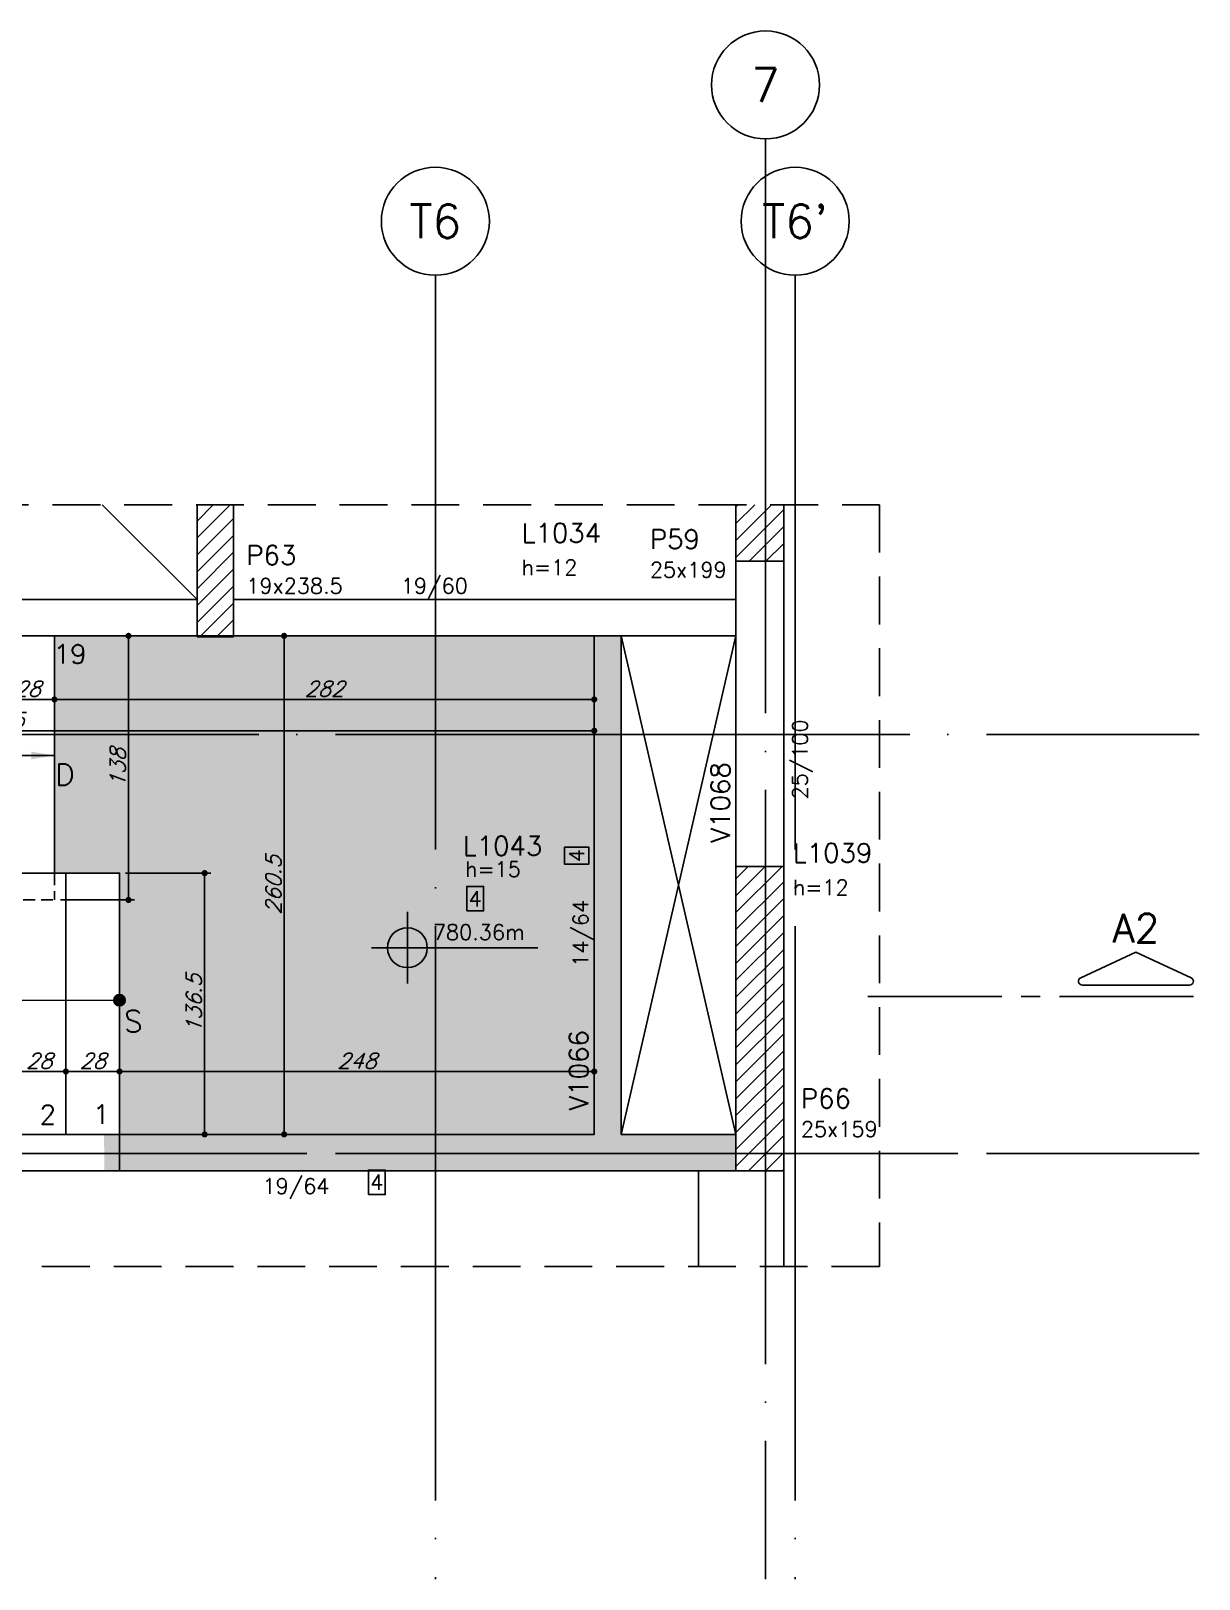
# Model space of a CAD drawing. Extents: x 0 to 6870, y 0 to 4205.
# Drawn here: x 4571 to 5181, y 894 to 1703 of the extents above; entities that cross this region are included whole.
import ezdxf
from ezdxf.enums import TextEntityAlignment as Align

# ---------------------------------------------------------------- set-up
doc = ezdxf.new("R2010")
doc.units = 0
doc.header["$LTSCALE"] = 50
doc.header["$MEASUREMENT"] = 0
doc.linetypes.add('DASHED', pattern=[0.75, 0.5, -0.25])
doc.linetypes.add('EIXO', pattern=[6.8, 6, -0.4, 0, -0.4])
doc.layers.get('0').update_dxf_attribs({"linetype": 'CONTINUOUS'})
doc.layers.get('DEFPOINTS').update_dxf_attribs({"linetype": 'CONTINUOUS'})
for name, color, linetype in [('242', 3, 'CONTINUOUS'), ('F-AUX', 2, 'CONTINUOUS'), ('F-AUX-RED', 1, 'CONTINUOUS'), ('F-CORTE-INDICAÇÃO', 4, 'CONTINUOUS'), ('F-COTAS', 106, 'CONTINUOUS'), ('F-EIXO', 12, 'EIXO'), ('F-ESC NUM', 2, 'CONTINUOUS'), ('F-ESC-PROJ', 1, 'CONTINUOUS'), ('F-ESCADAS', 2, 'CONTINUOUS'), ('F-LAJES', 3, 'CONTINUOUS'), ('F-LAJES-DIM', 2, 'CONTINUOUS'), ('F-LAJES-NOME', 4, 'CONTINUOUS'), ('F-NÍVEL-PLANTA', 2, 'CONTINUOUS'), ('F-PILARES-DIM', 172, 'CONTINUOUS'), ('F-PILARES-HACH', 174, 'CONTINUOUS'), ('F-PILARES-NOME', 170, 'CONTINUOUS'), ('F-PILARES-S', 170, 'CONTINUOUS'), ('F-TEXTO', 6, 'CONTINUOUS'), ('F-TEXTO-YELLOW', 2, 'CONTINUOUS'), ('F-VIGAS', 3, 'CONTINUOUS'), ('F-VIGAS-DIM', 2, 'CONTINUOUS'), ('F-VIGAS-NOME', 4, 'CONTINUOUS'), ('F-VÃO', 1, 'CONTINUOUS')]:
    doc.layers.add(name, color=color, linetype=linetype)
doc.layers.add('F-DESNIVEL-3', color=7, linetype='CONTINUOUS', true_color=0xd5c7ff)
doc.styles.add('5385-ARQ-PB-BAS-PLA-TER-TORRE-A-106-TXT$0$R60-75', font='romans.shx', dxfattribs={"height": 0.1125})
doc.styles.add('CP-TEXT-INCL', font='romans.shx', dxfattribs={"oblique": 20})
doc.styles.add('MCP', font='romans.shx')
doc.styles.add('ROMANS', font='romans.shx')
doc.dimstyles.new('CP-COTAS-50', dxfattribs={"dimscale": 0.64, "dimtxt": 12.5, "dimasz": 5, "dimexe": 5, "dimexo": 5, "dimgap": 2.5, "dimtad": 1, "dimdec": 1, "dimdsep": 46, "dimtxsty": 'CP-TEXT-INCL', "dimblk1": 'DOT', "dimblk2": 'DOT', "dimsah": 1, "dimcen": 9, "dimclrd": 256, "dimclre": 256, "dimclrt": 256, "dimadec": 0, "dimazin": 0, "dimtfac": 1, "dimtdec": 1, "dimtmove": 2, "dimatfit": 3, "dimldrblk": 'DOT', "dimfxl": 5, "dimtolj": 1, "dimarcsym": 0})
pattern_1 = [(45, (2724.5, 1131), (-4.419417, 4.419417), [])]

# ---------------------------------------------------------------- blocks, each defined once
blk = doc.blocks.new('*U12')
at = {"layer": 'F-EIXO'}
blk.add_line((0, 0), (1131.35, 0), dxfattribs=at)
at = {"layer": 'F-EIXO', "color": 2, "linetype": 'Continuous'}
blk.add_circle((-28.21, 0), 28.21, dxfattribs=at)
at = {"layer": 'F-TEXTO', "style": 'ROMANS'}
blk.add_attdef('EIXO', text='', height=17.5, dxfattribs=at).set_placement((-28.21, 0), align=Align.MIDDLE_CENTER)
blk = doc.blocks.new('*U9')
at = {"layer": 'F-EIXO'}
blk.add_line((0, 0), (0, -681.21), dxfattribs=at)
at = {"layer": 'F-EIXO', "color": 2, "linetype": 'Continuous'}
blk.add_circle((0, 28.21), 28.21, dxfattribs=at)
at = {"layer": 'F-TEXTO', "style": 'ROMANS'}
blk.add_attdef('EIXO', text='', height=17.5, rotation=360, dxfattribs=at).set_placement((0, 28.21), align=Align.MIDDLE_CENTER)
blk = doc.blocks.new('*U10')
at = {"layer": 'F-EIXO'}
blk.add_line((0, 0), (1131.35, 0), dxfattribs=at)
at = {"layer": 'F-EIXO', "color": 2, "linetype": 'Continuous'}
blk.add_circle((-28.21, 0), 28.21, dxfattribs=at)
at = {"layer": 'F-TEXTO', "style": 'ROMANS'}
blk.add_attdef('EIXO', text='', height=17.5, dxfattribs=at).set_placement((-28.21, 0), align=Align.MIDDLE_CENTER)
blk = doc.blocks.new('*U11')
at = {"layer": 'F-EIXO'}
blk.add_line((0, 0), (0, -752.45), dxfattribs=at)
at = {"layer": 'F-EIXO', "color": 2, "linetype": 'Continuous'}
blk.add_circle((0, 28.21), 28.21, dxfattribs=at)
at = {"layer": 'F-TEXTO', "style": 'ROMANS'}
blk.add_attdef('EIXO', text='', height=17.5, rotation=360, dxfattribs=at).set_placement((0, 28.21), align=Align.MIDDLE_CENTER)
blk = doc.blocks.new('*U17')
at = {"layer": 'F-CORTE-INDICAÇÃO'}
for p, q in [((-100, 0), (-170, 0)), ((-80, 0), (-90, 0)), ((-70, 0), (0, 0))]:
    blk.add_line(p, q, dxfattribs=at)
blk.add_lwpolyline([(-112, 6, 0.802585), (-111.15, 9.81), (-140, 23.26), (-168.85, 9.81, 0.802585), (-168, 6)], format="xyb", close=True, dxfattribs=at)
at = {"layer": 'F-CORTE-INDICAÇÃO', "style": 'ROMANS'}
blk.add_attdef('CORTE', text='', height=15, dxfattribs=at).set_placement((-140, 35.76), align=Align.MIDDLE_CENTER)
at = {"layer": 'F-CORTE-INDICAÇÃO', "color": 2, "style": 'ROMANS'}
blk.add_attdef('FOLHA', text='', height=12, dxfattribs=at).set_placement((-140, -10), align=Align.MIDDLE_CENTER)
blk = doc.blocks.new('*U13')
at = {"layer": 'F-LAJES-DIM', "color": 1}
blk.add_lwpolyline([(0, 0), (11, 0), (11, 16), (0, 16)], close=True, dxfattribs=at)
at = {"layer": 'F-LAJES-DIM', "style": 'MCP'}
blk.add_attdef('DIM', text='', height=10, dxfattribs=at).set_placement((5.5, 8), align=Align.MIDDLE_CENTER)
blk = doc.blocks.new('*U14')
at = {"layer": 'F-VIGAS-DIM', "color": 1}
blk.add_lwpolyline([(0, 0), (11, 0), (11, 16), (0, 16)], close=True, dxfattribs=at)
at = {"layer": 'F-VIGAS-DIM', "style": 'MCP'}
blk.add_attdef('DIM', text='', height=10, dxfattribs=at).set_placement((5.5, 8), align=Align.MIDDLE_CENTER)
blk = doc.blocks.new('Nível - Planta')
at = {"layer": 'F-NÍVEL-PLANTA'}
h = blk.add_hatch(color=71, dxfattribs=at)
h.paths.add_polyline_path([(0, 0), (0, 0.26, 0.414214), (-0.26, 0)])
h.paths.add_polyline_path([(0.26, 0), (0, 0), (0, -0.26, 0.414214)])
for p, q in [((0, -0.469), (0, 0.469)), ((-0.469, 0), (1.704, 0))]:
    blk.add_line(p, q, dxfattribs=at)
blk.add_circle((0, 0), 0.26, dxfattribs=at)
at = {"layer": 'F-TEXTO', "color": 3, "style": 'MCP'}
blk.add_attdef('NÍVEL', (0.333, 0.102), '', height=0.2, dxfattribs=at)
blk = doc.blocks.new('_DOT')
at = {"color": 0, "linetype": 'ByBlock'}
blk.add_line((-0.5, 0), (-1, 0), dxfattribs=at)
at = {"color": 0, "linetype": 'ByBlock', "const_width": 0.5}
blk.add_lwpolyline([(-0.25, 0, 1), (0.25, 0, 1)], format="xyb", close=True, dxfattribs=at)
blk = doc.blocks.new('*D142')
at = {"layer": 'DEFPOINTS', "color": 0, "linetype": 'Continuous', "transparency": 16777216}
for p in [(4865, 1165.53), (4617, 1158.87), (4865, 1158.87)]:
    blk.add_point(p, dxfattribs=at)
at = {"layer": 'F-COTAS', "linetype": 'Continuous', "lineweight": -2, "transparency": 16777216}
for p, q in [((4617, 1158.87), (4617, 1162.07)), ((4620.2, 1158.87), (4861.8, 1158.87)), ((4865, 1160.97), (4865, 1155.67))]:
    blk.add_line(p, q, dxfattribs=at)
at = {"layer": 'F-COTAS', "linetype": 'Continuous', "lineweight": -2, "transparency": 16777216, "xscale": 3.2, "yscale": 3.2, "zscale": 3.2, "rotation": 180}
blk.add_blockref('_DOT', (4617, 1158.87), dxfattribs=at)
at = {"layer": 'F-COTAS', "linetype": 'Continuous', "lineweight": -2, "transparency": 16777216, "xscale": 3.2, "yscale": 3.2, "zscale": 3.2}
blk.add_blockref('_DOT', (4865, 1158.87), dxfattribs=at)
at = {"layer": 'F-COTAS', "linetype": 'Continuous', "transparency": 16777216, "insert": (4741, 1164.47), "char_height": 8, "attachment_point": 5, "style": 'CP-TEXT-INCL'}
blk.add_mtext('\\A1;248', dxfattribs=at)
blk = doc.blocks.new('*D147')
at = {"layer": 'DEFPOINTS', "color": 0, "linetype": 'Continuous', "transparency": 16777216}
for p in [(4865, 1353.26), (4583, 1349.48), (4865, 1343.69)]:
    blk.add_point(p, dxfattribs=at)
at = {"layer": 'F-COTAS', "linetype": 'Continuous', "lineweight": -2, "transparency": 16777216}
for p, q in [((4583, 1352.68), (4583, 1356.46)), ((4586.2, 1353.26), (4861.8, 1353.26)), ((4865, 1346.89), (4865, 1356.46))]:
    blk.add_line(p, q, dxfattribs=at)
at = {"layer": 'F-COTAS', "linetype": 'Continuous', "lineweight": -2, "transparency": 16777216, "xscale": 3.2, "yscale": 3.2, "zscale": 3.2, "rotation": 180}
blk.add_blockref('_DOT', (4583, 1353.26), dxfattribs=at)
at = {"layer": 'F-COTAS', "linetype": 'Continuous', "lineweight": -2, "transparency": 16777216, "xscale": 3.2, "yscale": 3.2, "zscale": 3.2}
blk.add_blockref('_DOT', (4865, 1353.26), dxfattribs=at)
at = {"layer": 'F-COTAS', "linetype": 'Continuous', "transparency": 16777216, "insert": (4724, 1358.86), "char_height": 8, "attachment_point": 5, "style": 'CP-TEXT-INCL'}
blk.add_mtext('\\A1;282', dxfattribs=at)
blk = doc.blocks.new('*D148')
at = {"layer": 'DEFPOINTS', "color": 0, "linetype": 'Continuous', "transparency": 16777216}
for p in [(4617, 1262.5), (4661.48, 1262.5), (4648.52, 1126)]:
    blk.add_point(p, dxfattribs=at)
at = {"layer": 'F-COTAS', "linetype": 'Continuous', "lineweight": -2, "transparency": 16777216}
for p, q in [((4620.2, 1262.5), (4664.68, 1262.5)), ((4661.48, 1129.2), (4661.48, 1259.3)), ((4651.72, 1126), (4664.68, 1126))]:
    blk.add_line(p, q, dxfattribs=at)
at = {"layer": 'F-COTAS', "linetype": 'Continuous', "lineweight": -2, "transparency": 16777216, "xscale": 3.2, "yscale": 3.2, "zscale": 3.2}
for p, rotation in [((4661.48, 1262.5), 90), ((4661.48, 1126), 270)]:
    blk.add_blockref('_DOT', p, dxfattribs=dict(at, rotation=rotation))
at = {"layer": 'F-COTAS', "linetype": 'Continuous', "transparency": 16777216, "insert": (4655.88, 1194.25), "char_height": 8, "attachment_point": 5, "rotation": 90, "style": 'CP-TEXT-INCL'}
blk.add_mtext('\\A1;136.5', dxfattribs=at)
blk = doc.blocks.new('*D149')
at = {"layer": 'DEFPOINTS', "color": 0, "linetype": 'Continuous', "transparency": 16777216}
for p in [(4583, 1386.5), (4621.7, 1386.5), (4583, 1248.5)]:
    blk.add_point(p, dxfattribs=at)
at = {"layer": 'F-COTAS', "linetype": 'Continuous', "lineweight": -2, "transparency": 16777216}
for p, q in [((4586.2, 1386.5), (4624.9, 1386.5)), ((4621.7, 1251.7), (4621.7, 1383.3)), ((4586.2, 1248.5), (4624.9, 1248.5))]:
    blk.add_line(p, q, dxfattribs=at)
at = {"layer": 'F-COTAS', "linetype": 'Continuous', "lineweight": -2, "transparency": 16777216, "xscale": 3.2, "yscale": 3.2, "zscale": 3.2}
for p, rotation in [((4621.7, 1386.5), 90), ((4621.7, 1248.5), 270)]:
    blk.add_blockref('_DOT', p, dxfattribs=dict(at, rotation=rotation))
at = {"layer": 'F-COTAS', "linetype": 'Continuous', "transparency": 16777216, "insert": (4616.1, 1317.5), "char_height": 8, "attachment_point": 5, "rotation": 90, "style": 'CP-TEXT-INCL'}
blk.add_mtext('\\A1;138', dxfattribs=at)
blk = doc.blocks.new('*D150')
at = {"layer": 'DEFPOINTS', "color": 0, "linetype": 'Continuous', "transparency": 16777216}
for p in [(4695.15, 1386.5), (4703, 1386.5), (4695.15, 1126)]:
    blk.add_point(p, dxfattribs=at)
at = {"layer": 'F-COTAS', "linetype": 'Continuous', "lineweight": -2, "transparency": 16777216}
for p, q in [((4698.35, 1386.5), (4706.2, 1386.5)), ((4703, 1129.2), (4703, 1383.3)), ((4698.35, 1126), (4706.2, 1126))]:
    blk.add_line(p, q, dxfattribs=at)
at = {"layer": 'F-COTAS', "linetype": 'Continuous', "lineweight": -2, "transparency": 16777216, "xscale": 3.2, "yscale": 3.2, "zscale": 3.2}
for p, rotation in [((4703, 1386.5), 90), ((4703, 1126), 270)]:
    blk.add_blockref('_DOT', p, dxfattribs=dict(at, rotation=rotation))
at = {"layer": 'F-COTAS', "linetype": 'Continuous', "transparency": 16777216, "insert": (4697.4, 1256.25), "char_height": 8, "attachment_point": 5, "rotation": 90, "style": 'CP-TEXT-INCL'}
blk.add_mtext('\\A1;260.5', dxfattribs=at)
blk = doc.blocks.new('*D151')
at = {"layer": 'DEFPOINTS', "color": 0, "linetype": 'Continuous', "transparency": 16777216}
for p in [(4865, 1336.9), (4238.5, 1323.66), (4865, 1323.66)]:
    blk.add_point(p, dxfattribs=at)
at = {"layer": 'F-COTAS', "linetype": 'Continuous', "lineweight": -2, "transparency": 16777216}
for p, q in [((4238.5, 1326.86), (4238.5, 1340.1)), ((4241.7, 1336.9), (4861.8, 1336.9)), ((4865, 1326.86), (4865, 1340.1))]:
    blk.add_line(p, q, dxfattribs=at)
at = {"layer": 'F-COTAS', "linetype": 'Continuous', "lineweight": -2, "transparency": 16777216, "xscale": 3.2, "yscale": 3.2, "zscale": 3.2, "rotation": 180}
blk.add_blockref('_DOT', (4238.5, 1336.9), dxfattribs=at)
at = {"layer": 'F-COTAS', "linetype": 'Continuous', "lineweight": -2, "transparency": 16777216, "xscale": 3.2, "yscale": 3.2, "zscale": 3.2}
blk.add_blockref('_DOT', (4865, 1336.9), dxfattribs=at)
at = {"layer": 'F-COTAS', "linetype": 'Continuous', "transparency": 16777216, "insert": (4551.75, 1342.5), "char_height": 8, "attachment_point": 5, "style": 'CP-TEXT-INCL'}
blk.add_mtext('\\A1;626.5', dxfattribs=at)
blk = doc.blocks.new('*D152')
at = {"layer": 'DEFPOINTS', "color": 0, "linetype": 'Continuous', "transparency": 16777216}
for p in [(4555, 1354.62), (4583, 1353.26), (4583, 1353.26)]:
    blk.add_point(p, dxfattribs=at)
at = {"layer": 'F-COTAS', "linetype": 'Continuous', "lineweight": -2, "transparency": 16777216}
for p, q in [((4555, 1351.42), (4555, 1350.06)), ((4558.2, 1353.26), (4579.8, 1353.26))]:
    blk.add_line(p, q, dxfattribs=at)
at = {"layer": 'F-COTAS', "linetype": 'Continuous', "lineweight": -2, "transparency": 16777216, "xscale": 3.2, "yscale": 3.2, "zscale": 3.2, "rotation": 180}
blk.add_blockref('_DOT', (4555, 1353.26), dxfattribs=at)
at = {"layer": 'F-COTAS', "linetype": 'Continuous', "lineweight": -2, "transparency": 16777216, "xscale": 3.2, "yscale": 3.2, "zscale": 3.2}
blk.add_blockref('_DOT', (4583, 1353.26), dxfattribs=at)
at = {"layer": 'F-COTAS', "linetype": 'Continuous', "transparency": 16777216, "insert": (4569, 1358.86), "char_height": 8, "attachment_point": 5, "style": 'CP-TEXT-INCL'}
blk.add_mtext('\\A1;28', dxfattribs=at)
blk = doc.blocks.new('*D153')
at = {"layer": 'DEFPOINTS', "color": 0, "linetype": 'Continuous', "transparency": 16777216}
for p in [(4561, 1158.87), (4561, 1158.87), (4589, 1158.87)]:
    blk.add_point(p, dxfattribs=at)
at = {"layer": 'F-COTAS', "linetype": 'Continuous', "lineweight": -2, "transparency": 16777216}
for p, q in [((4561, 1158.87), (4561, 1162.07)), ((4585.8, 1158.87), (4564.2, 1158.87)), ((4589, 1158.87), (4589, 1162.07))]:
    blk.add_line(p, q, dxfattribs=at)
at = {"layer": 'F-COTAS', "linetype": 'Continuous', "lineweight": -2, "transparency": 16777216, "xscale": 3.2, "yscale": 3.2, "zscale": 3.2, "rotation": 180}
blk.add_blockref('_DOT', (4561, 1158.87), dxfattribs=at)
at = {"layer": 'F-COTAS', "linetype": 'Continuous', "lineweight": -2, "transparency": 16777216, "xscale": 3.2, "yscale": 3.2, "zscale": 3.2}
blk.add_blockref('_DOT', (4589, 1158.87), dxfattribs=at)
at = {"layer": 'F-COTAS', "linetype": 'Continuous', "transparency": 16777216, "insert": (4575, 1164.47), "char_height": 8, "attachment_point": 5, "style": 'CP-TEXT-INCL'}
blk.add_mtext('\\A1;28', dxfattribs=at)
blk = doc.blocks.new('*D154')
at = {"layer": 'DEFPOINTS', "color": 0, "linetype": 'Continuous', "transparency": 16777216}
for p in [(4589, 1158.87), (4589, 1158.87), (4617, 1152.93)]:
    blk.add_point(p, dxfattribs=at)
at = {"layer": 'F-COTAS', "linetype": 'Continuous', "lineweight": -2, "transparency": 16777216}
for p, q in [((4589, 1158.87), (4589, 1162.07)), ((4613.8, 1158.87), (4592.2, 1158.87)), ((4617, 1156.77), (4617, 1162.07))]:
    blk.add_line(p, q, dxfattribs=at)
at = {"layer": 'F-COTAS', "linetype": 'Continuous', "lineweight": -2, "transparency": 16777216, "xscale": 3.2, "yscale": 3.2, "zscale": 3.2, "rotation": 180}
blk.add_blockref('_DOT', (4589, 1158.87), dxfattribs=at)
at = {"layer": 'F-COTAS', "linetype": 'Continuous', "lineweight": -2, "transparency": 16777216, "xscale": 3.2, "yscale": 3.2, "zscale": 3.2}
blk.add_blockref('_DOT', (4617, 1158.87), dxfattribs=at)
at = {"layer": 'F-COTAS', "linetype": 'Continuous', "transparency": 16777216, "insert": (4603, 1164.47), "char_height": 8, "attachment_point": 5, "style": 'CP-TEXT-INCL'}
blk.add_mtext('\\A1;28', dxfattribs=at)

msp = doc.modelspace()

# ---------------------------------------------------------------- hatches: boundary and pattern name
at = {"layer": 'F-AUX'}
h = msp.add_hatch(color=1, dxfattribs=at)
edge = h.paths.add_edge_path()
edge.add_arc((4617, 1196.09), 3, 0, 360)
at = {"layer": 'F-DESNIVEL-3', "linetype": 'Continuous'}
h = msp.add_hatch(color=256, dxfattribs=at)
h.dxf.hatch_style = 1
h.paths.add_polyline_path([(4865, 1126), (4865, 1386.5), (4583, 1386.5), (4583, 1262.5), (4617, 1262.5), (4617, 1126)])
h = msp.add_hatch(color=256, dxfattribs=at)
h.dxf.hatch_style = 1
h.paths.add_polyline_path([(4939, 1126), (4879, 1126), (4879, 1386.5), (4865, 1386.5), (4865, 1126), (4608.95, 1126), (4609.05, 1107), (4872, 1107), (4919.5, 1107), (4939, 1107)])
at = {"layer": 'F-PILARES-HACH', "linetype": 'Continuous'}
h = msp.add_hatch(dxfattribs=at)
h.set_pattern_fill('ANSI31', color=256, scale=50, style=0)
h.set_pattern_definition(pattern_1)
h.paths.add_polyline_path([(4676.5, 1455), (4657.5, 1455), (4657.5, 1386), (4676.5, 1386)])
h = msp.add_hatch(dxfattribs=at)
h.set_pattern_fill('ANSI31', color=256, scale=50, style=0)
h.set_pattern_definition(pattern_1)
h.paths.add_polyline_path([(4964, 1455), (4939, 1455), (4939, 1425.5), (4964, 1425.5)])
h = msp.add_hatch(dxfattribs=at)
h.set_pattern_fill('ANSI31', color=256, scale=50, style=0)
h.set_pattern_definition(pattern_1)
h.paths.add_polyline_path([(4939, 1107), (4964, 1107), (4964, 1266), (4939, 1266)], flags=16)

# ---------------------------------------------------------------- linework, layer by layer
at = {"layer": '242', "linetype": 'Continuous'}
msp.add_line((4951.5, 1186.5), (4951.5, 1186.5), dxfattribs=at)
at = {"layer": 'F-AUX', "color": 1}
msp.add_circle((4617, 1196.09), 3, dxfattribs=at)
at = {"layer": 'F-AUX-RED', "color": 1, "linetype": 'DASHED'}
msp.add_lwpolyline([(4169.5, 1057), (4169.5, 1455), (5014, 1455), (5014, 1057), (4169.5, 1057)], dxfattribs=at)
at = {"layer": 'F-AUX-RED'}
msp.add_lwpolyline([(4617, 1196.09), (4328.57, 1196), (4328.57, 1324), (4583, 1324)], dxfattribs=at)
msp.add_solid([(4571, 1322), (4583, 1324), (4571, 1326)], dxfattribs=at)
at = {"layer": 'F-EIXO'}
msp.add_line((4074.79, 1116), (5180.96, 1116), dxfattribs=at)
at = {"layer": 'F-ESC-PROJ', "linetype": 'DASHED', "ltscale": 0.25}
for points in [[(4583, 1262.5), (4583, 1248.5)], [(4379.11, 1248.5), (4583, 1248.5)]]:
    msp.add_lwpolyline(points, dxfattribs=at)
at = {"layer": 'F-ESCADAS', "linetype": 'Continuous'}
for points in [[(4583, 1385.5), (4583, 1262.5)], [(4415, 1262.5), (4617, 1262.5)], [(4589, 1262.5), (4589, 1126)], [(4617, 1262.5), (4617, 1126)]]:
    msp.add_lwpolyline(points, dxfattribs=at)
at = {"layer": 'F-LAJES', "linetype": 'Continuous'}
msp.add_lwpolyline([(4617, 1126), (4617, 1262.5), (4583, 1262.5), (4583, 1386.5), (4865, 1386.5), (4865, 1126), (4617, 1126)], dxfattribs=at)
at = {"layer": 'F-PILARES-S', "linetype": 'Continuous'}
for points in [[(4657.5, 1386), (4676.5, 1386), (4676.5, 1455)], [(4657.5, 1455), (4657.5, 1386)], [(4939, 1425.5), (4964, 1425.5), (4964, 1455)], [(4939, 1455), (4939, 1425.5)], [(4939, 1107), (4964, 1107), (4964, 1266), (4939, 1266), (4939, 1107)]]:
    msp.add_lwpolyline(points, dxfattribs=at)
at = {"layer": 'F-VIGAS'}
for points in [[(4939, 1425.5), (4939, 1405.5)], [(4964, 1396), (4964, 1425.5)], [(4657.5, 1405.5), (4457.5, 1405.5)], [(4872, 1405.5), (4676.5, 1405.5)], [(4939, 1405.5), (4872, 1405.5)], [(4939, 1386.5), (4939, 1405.5)], [(4964, 1266), (4964, 1396)], [(4448, 1386.5), (4657.5, 1386.5)], [(4676.5, 1386.5), (4879, 1386.5)], [(4865, 1386.5), (4865, 1126)], [(4879, 1386.5), (4939, 1386.5)], [(4879, 1126), (4879, 1386.5)], [(4939, 1386.5), (4939, 1266)], [(4612, 1126), (4238.5, 1126)], [(4865, 1126), (4612, 1126)], [(4617.05, 1107), (4616.95, 1126)], [(4939, 1126), (4879, 1126)], [(4229, 1107), (4612, 1107)], [(4612, 1107), (4872, 1107)], [(4872, 1107), (4919.5, 1107)], [(4919.5, 1107), (4919.5, 1057)], [(4939, 1107), (4919.5, 1107)], [(4964, 1057), (4964, 1107)]]:
    msp.add_lwpolyline(points, dxfattribs=at)
at = {"layer": 'F-VÃO'}
for p, q in [((4608, 1455), (4657.5, 1405.5)), ((4879, 1126), (4939, 1386.5)), ((4879, 1386.5), (4939, 1126))]:
    msp.add_line(p, q, dxfattribs=at)

# ---------------------------------------------------------------- block references
at = {"layer": 'F-CORTE-INDICAÇÃO', "linetype": 'Continuous'}
ref = msp.add_blockref('*U17', (5008.01, 1197.99), dxfattribs=dict(at, xscale=-1))
ref.add_attrib('CORTE', 'A2', dxfattribs={"height": 15, "style": 'ROMANS'}).set_placement((5148.01, 1233.75), align=Align.MIDDLE_CENTER)
at = {"layer": 'F-EIXO', "linetype": 'Continuous'}
for name, p, values in [('*U11', (4954.5, 1646.13), {'EIXO': '7'}), ('*U9', (4782, 1574.89), {'EIXO': 'T6'}), ('*U9', (4970, 1574.89), {'EIXO': "T6'"}), ('*U10', (4049.61, 1335), {'EIXO': 'TE'}), ('*U12', (4049.61, 1116), {'EIXO': 'C'})]:
    msp.add_blockref(name, p, dxfattribs=at).add_auto_attribs(values)
at = {"layer": 'F-LAJES-DIM', "linetype": 'Continuous', "xscale": 0.8, "yscale": 0.8, "zscale": 0.8}
for p in [(4798.44, 1242.76), (4747.03, 1094.58)]:
    msp.add_blockref('*U13', p, dxfattribs=at).add_auto_attribs({'DIM': '4'})
at = {"layer": 'F-NÍVEL-PLANTA', "linetype": 'Continuous', "xscale": 40, "yscale": 40, "zscale": 40}
msp.add_blockref('Nível - Planta', (4767.38, 1223.56), dxfattribs=at).add_auto_attribs({'NÍVEL': '780.36m'})
at = {"layer": 'F-VIGAS-DIM', "linetype": 'Continuous', "xscale": 0.8, "yscale": 0.8, "zscale": 0.8, "rotation": 90}
msp.add_blockref('*U14', (4862.23, 1267.26), dxfattribs=at).add_auto_attribs({'DIM': '4'})

# ---------------------------------------------------------------- texts
at = {"layer": 'F-ESC NUM', "char_height": 10, "width": 122.7592, "attachment_point": 9, "style": '5385-ARQ-PB-BAS-PLA-TER-TORRE-A-106-TXT$0$R60-75'}
for s, insert in [('19', (4599.77, 1371.98)), ('2', (4583.82, 1131.32)), ('1', (4611.73, 1131.46))]:
    msp.add_mtext(s, dxfattribs=dict(at, insert=insert))
at = {"layer": 'F-LAJES-DIM', "linetype": 'Continuous', "style": 'MCP'}
for s, p in [('h=12', (4827.04, 1418.27)), ('h=15', (4797.55, 1260.57)), ('h=12', (4968.76, 1251.05))]:
    msp.add_text(s, height=8, dxfattribs=at).set_placement(p)
at = {"layer": 'F-LAJES-NOME', "linetype": 'Continuous', "style": 'MCP'}
for s, p in [('L1034', (4827.04, 1435.27)), ('L1043', (4796.3, 1271.76)), ('L1039', (4968.76, 1268.05))]:
    msp.add_text(s, height=10, dxfattribs=at).set_placement(p)
at = {"layer": 'F-PILARES-DIM', "linetype": 'Continuous', "style": 'MCP'}
for s, p in [('25x199', (4894.08, 1416.99)), ('19x238.5', (4683.24, 1408.63)), ('25x159', (4972.94, 1124.77))]:
    msp.add_text(s, height=8, dxfattribs=at).set_placement(p)
at = {"layer": 'F-PILARES-NOME', "linetype": 'Continuous', "style": 'MCP'}
for s, p in [('P59', (4894.08, 1431.99)), ('P63', (4683.24, 1423.63)), ('P66', (4972.94, 1139.77))]:
    msp.add_text(s, height=10, dxfattribs=at).set_placement(p)
at = {"layer": 'F-TEXTO-YELLOW', "char_height": 11.25, "width": 61.3796, "attachment_point": 9, "style": '5385-ARQ-PB-BAS-PLA-TER-TORRE-A-106-TXT$0$R60-75'}
for s, insert in [('D', (4593.46, 1308.38)), ('S', (4629.01, 1179.44))]:
    msp.add_mtext(s, dxfattribs=dict(at, insert=insert))
at = {"layer": 'F-VIGAS-DIM', "linetype": 'Continuous', "style": 'MCP'}
for s, p in [('19/60', (4764, 1408.63)), ('19/64', (4691.71, 1095))]:
    msp.add_text(s, height=8, dxfattribs=at).set_placement(p)
for s, p in [('25/100', (4976.5, 1301)), ('14/64', (4861.88, 1213.5))]:
    msp.add_text(s, height=8, rotation=90, dxfattribs=at).set_placement(p)
at = {"layer": 'F-VIGAS-NOME', "linetype": 'Continuous', "style": 'MCP'}
for s, p in [('V1068', (4935.88, 1278.5)), ('V1066', (4861.88, 1138.5))]:
    msp.add_text(s, height=10, rotation=90, dxfattribs=at).set_placement(p)

# ---------------------------------------------------------------- dimensions: what is measured, and where the dimension line sits
at = {"layer": 'F-COTAS', "linetype": 'Continuous'}
for base, p1, p2, picture, middle in [((4621.7, 1386.5), (4583, 1248.5), (4583, 1386.5), '*D149', (4616.1, 1317.5)), ((4703, 1386.5), (4695.15, 1126), (4695.15, 1386.5), '*D150', (4697.4, 1256.25)), ((4661.48, 1262.5), (4648.52, 1126), (4617, 1262.5), '*D148', (4655.88, 1194.25))]:
    dim = msp.add_linear_dim(base=base, p1=p1, p2=p2, angle=90, dimstyle='CP-COTAS-50', dxfattribs=at)
    dim.commit()
    dim.dimension.update_dxf_attribs({"geometry": picture, "text_midpoint": middle})
for base, p1, p2, picture, middle in [((4583, 1353.26), (4555, 1354.62), (4583, 1353.26), '*D152', (4569, 1358.86)), ((4865, 1353.26), (4583, 1349.48), (4865, 1343.69), '*D147', (4724, 1358.86)), ((4865, 1336.9), (4238.5, 1323.66), (4865, 1323.66), '*D151', (4551.75, 1342.5))]:
    dim = msp.add_linear_dim(base=base, p1=p1, p2=p2, dimstyle='CP-COTAS-50', dxfattribs=at)
    dim.commit()
    dim.dimension.update_dxf_attribs({"geometry": picture, "text_midpoint": middle})
for base, p1, p2, picture, middle in [((4561, 1158.87), (4589, 1158.87), (4561, 1158.87), '*D153', (4575, 1164.47)), ((4589, 1158.87), (4617, 1152.93), (4589, 1158.87), '*D154', (4603, 1164.47)), ((4865, 1158.87), (4617, 1158.87), (4865, 1165.53), '*D142', (4741, 1164.47))]:
    dim = msp.add_linear_dim(base=base, p1=p1, p2=p2, dimstyle='CP-COTAS-50', override={"dimfxl": 3.28084, "dimfxlon": 1, "dimarcsym": 2}, dxfattribs=at)
    dim.commit()
    dim.dimension.update_dxf_attribs({"geometry": picture, "text_midpoint": middle})

doc.saveas('drawing.dxf')
